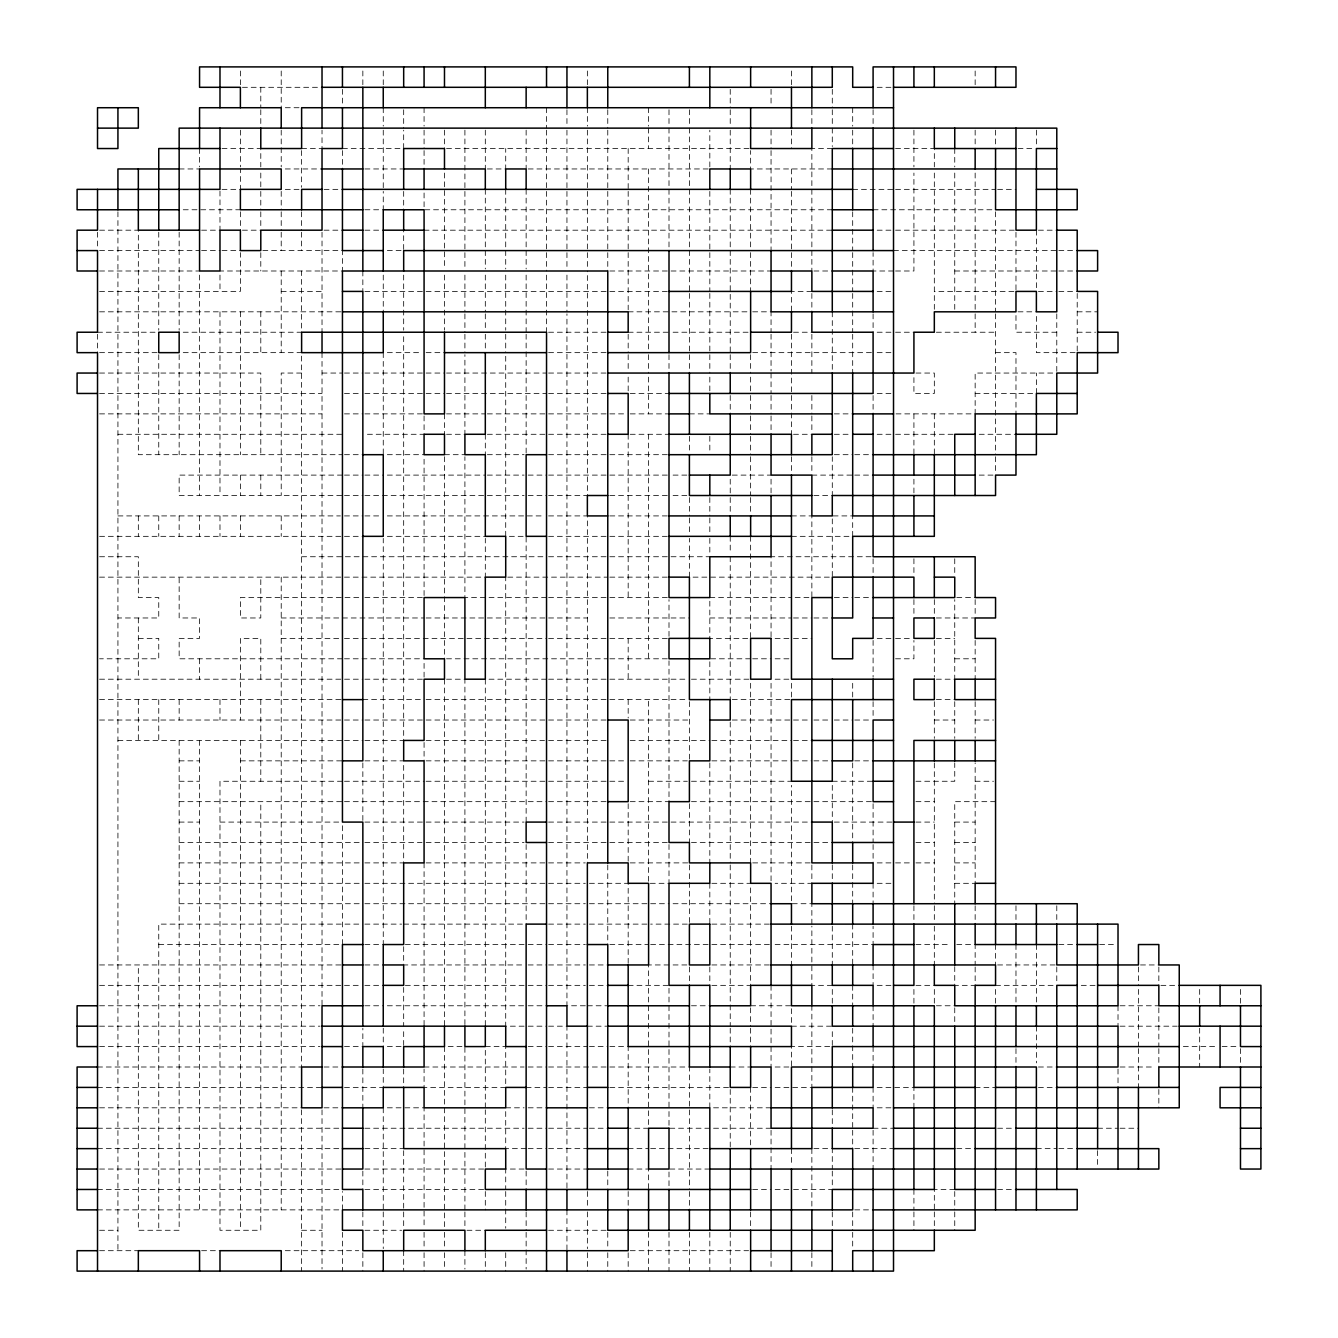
<?xml version="1.0" encoding="UTF-8"?>
<svg xmlns="http://www.w3.org/2000/svg" width="1338" height="1338" viewBox="0 0 1338 1338"><rect width="100%" height="100%" fill="white"/><g stroke="black" fill="none" stroke-linecap="round" stroke-linejoin="round"><path stroke-width="0.75" stroke-dasharray="5 3.75" d="M242.429 87.305L322.023 87.305M877.176 87.305L893.516 87.305M285.295 107.726L301.619 107.726M222.024 148.535L260.793 148.535L260.793 166.916M301.619 148.535L322.023 148.535L322.023 130.171M342.444 148.535L403.675 148.535L403.675 130.171M446.524 148.535L750.635 148.535M832.286 148.535L811.865 148.535L811.865 270.995M895.557 148.535L934.325 148.535L934.325 166.916M1018.017 148.535L1034.341 148.535M179.158 168.956L199.563 168.956M285.295 168.956L322.023 168.956M364.889 168.956L403.675 168.956M487.35 168.956L505.714 168.956L505.714 148.535M528.176 168.956L709.826 168.956L709.826 130.171M832.286 168.956L750.635 168.956L750.635 150.575M222.024 189.36L240.388 189.36L240.388 168.956M285.295 189.36L301.619 189.36M324.064 189.36L342.444 189.36M852.691 189.36L893.516 189.36M895.557 189.36L995.556 189.36M997.596 189.36L1015.977 189.36M183.239 209.765L240.388 209.765M364.889 209.765L383.253 209.765L383.253 191.401M832.286 209.765L424.079 209.765L424.079 189.36M873.095 209.765L995.556 209.765M99.564 230.186L138.332 230.186L138.332 454.686L342.444 454.686M201.603 230.186L219.984 230.186L219.984 189.36M242.429 230.186L260.793 230.186M324.064 230.186L342.444 230.186M364.889 230.186L383.253 230.186M424.079 230.186L832.286 230.186M877.176 230.186L893.516 230.186M895.557 230.186L1015.977 230.186L1015.977 291.416L934.325 291.416M1038.422 230.186L1056.786 230.186M99.564 250.591L199.563 250.591M201.603 250.591L219.984 250.591M222.024 250.591L240.388 250.591M262.833 250.591L342.444 250.591L342.444 270.995L219.984 270.995M387.334 250.591L403.675 250.591L403.675 230.186M893.516 250.591L1056.786 250.591M1058.826 250.591L1077.207 250.591M99.564 270.995L199.563 270.995M609.81 270.995L771.056 270.995M813.905 270.995L832.286 270.995M893.516 270.995L873.095 270.995L873.095 252.631M895.557 270.995L913.921 270.995L913.921 173.037M954.747 270.995L1056.786 270.995M1058.826 270.995L1077.207 270.995M99.564 291.416L240.388 291.416L240.388 252.631M281.214 291.416L322.023 291.416M364.889 291.416L424.079 291.416M426.12 291.416L607.77 291.416M609.81 291.416L669 291.416M811.865 291.416L791.46 291.416L791.46 311.821M877.176 291.416L893.516 291.416M1038.422 291.416L1056.786 291.416M1058.826 291.416L1077.207 291.416M99.564 311.821L342.444 311.821M628.174 311.821L750.635 311.821M752.675 311.821L771.056 311.821L771.056 332.225M1018.017 311.821L1036.381 311.821M1077.207 311.821L1097.612 311.821M97.523 332.225L158.754 332.225M183.239 332.225L301.619 332.225L301.619 270.995M548.58 332.225L607.77 332.225M628.174 332.225L669 332.225M673.081 332.225L750.635 332.225M793.501 332.225L811.865 332.225M877.176 332.225L893.516 332.225M895.557 332.225L913.921 332.225M936.366 332.225L995.556 332.225M1056.786 332.225L1015.977 332.225L1015.977 313.861M1077.207 332.225L1095.571 332.225M99.564 352.647L158.754 352.647M183.239 352.647L301.619 352.647M387.334 352.647L422.039 352.647M426.12 352.647L444.484 352.647M548.58 352.647L607.77 352.647M752.675 352.647L873.095 352.647M877.176 352.647L893.516 352.647M995.556 352.647L1015.977 352.647L1015.977 413.877M99.564 373.051L260.793 373.051L260.793 454.686M301.619 373.051L281.214 373.051L281.214 495.512M322.023 373.051L342.444 373.051M344.485 373.051L362.849 373.051M364.889 373.051L424.079 373.051M426.12 373.051L444.484 373.051M446.524 373.051L546.54 373.051M548.58 373.051L607.77 373.051M915.961 373.051L934.325 373.051L934.325 393.456L913.921 393.456L913.921 377.132M1052.705 373.051L975.151 373.051L975.151 413.877L895.557 413.877M99.564 393.456L322.023 393.456M344.485 393.456L358.768 393.456M364.889 393.456L444.484 393.456M446.524 393.456L546.54 393.456M548.58 393.456L607.77 393.456M630.215 393.456L669 393.456M877.176 393.456L891.476 393.456M975.151 393.456L1036.381 393.456L1036.381 373.051M99.564 413.877L322.023 413.877M344.485 413.877L362.849 413.877M364.889 413.877L424.079 413.877L424.079 434.281L364.889 434.281M446.524 413.877L485.309 413.877M487.35 413.877L546.54 413.877M548.58 413.877L607.77 413.877M609.81 413.877L626.134 413.877M630.215 413.877L669 413.877M689.404 413.877L709.826 413.877M834.327 413.877L852.691 413.877M117.928 434.281L342.444 434.281M446.524 434.281L464.905 434.281L464.905 354.687M487.35 434.281L546.54 434.281M548.58 434.281L607.77 434.281M630.215 434.281L669 434.281M793.501 434.281L811.865 434.281M834.327 434.281L848.61 434.281M877.176 434.281L891.476 434.281M895.557 434.281L954.747 434.281M979.232 434.281L1015.977 434.281M344.485 454.686L362.849 454.686M387.334 454.686L424.079 454.686M444.484 454.686L464.905 454.686M487.35 454.686L524.095 454.686M548.58 454.686L607.77 454.686M609.81 454.686L669 454.686M834.327 454.686L852.691 454.686M854.731 454.686L873.095 454.686M342.444 475.107L179.158 475.107L179.158 495.512L342.444 495.512M344.485 475.107L362.849 475.107M364.889 475.107L383.253 475.107M387.334 475.107L485.309 475.107M487.35 475.107L524.095 475.107M528.176 475.107L546.54 475.107M548.58 475.107L607.77 475.107M609.81 475.107L669 475.107M673.081 475.107L689.404 475.107M732.271 475.107L771.056 475.107M811.865 475.107L852.691 475.107M854.731 475.107L873.095 475.107M979.232 475.107L993.515 475.107M344.485 495.512L362.849 495.512M364.889 495.512L485.309 495.512M487.35 495.512L524.095 495.512M528.176 495.512L546.54 495.512M548.58 495.512L587.365 495.512L587.365 270.995M609.81 495.512L669 495.512M673.081 495.512L689.404 495.512M813.905 495.512L832.286 495.512L832.286 456.726M117.928 515.916L340.404 515.916M344.485 515.916L362.849 515.916M364.889 515.916L381.213 515.916M387.334 515.916L544.499 515.916M548.58 515.916L587.365 515.916L587.365 862.893M609.81 515.916L669 515.916M791.46 515.916L811.865 515.916L811.865 597.568L793.501 597.568M99.564 536.337L342.444 536.337M344.485 536.337L362.849 536.337M387.334 536.337L485.309 536.337M548.58 536.337L607.77 536.337M609.81 536.337L669 536.337M791.46 536.337L852.691 536.337L852.691 515.916L832.286 515.916L832.286 577.146L689.404 577.146L689.404 538.378M99.564 556.742L138.332 556.742L138.332 597.568L158.754 597.568L158.754 617.972L117.928 617.972M301.619 556.742L546.54 556.742M548.58 556.742L607.77 556.742M609.81 556.742L709.826 556.742M871.055 556.742L771.056 556.742L771.056 638.377M99.564 577.146L342.444 577.146M344.485 577.146L485.309 577.146L485.309 538.378M507.754 577.146L607.77 577.146M609.81 577.146L669 577.146M358.768 597.568L240.388 597.568L240.388 617.972L260.793 617.972L260.793 577.146M364.889 597.568L424.079 597.568L424.079 456.726M546.54 597.568L464.905 597.568L464.905 456.726M548.58 597.568L669 597.568M709.826 597.568L791.46 597.568M834.327 597.568L852.691 597.568M854.731 597.568L873.095 597.568M956.787 597.568L975.151 597.568M281.214 617.972L424.079 617.972M426.12 617.972L546.54 617.972M548.58 617.972L587.365 617.972M609.81 617.972L689.404 617.972M709.826 617.972L791.46 617.972M793.501 617.972L811.865 617.972M813.905 617.972L832.286 617.972M936.366 617.972L975.151 617.972M138.332 638.377L158.754 638.377L158.754 658.798L99.564 658.798M281.214 638.377L342.444 638.377M344.485 638.377L464.905 638.377M466.945 638.377L546.54 638.377M548.58 638.377L607.77 638.377M609.81 638.377L669 638.377L669 599.608M775.137 638.377L791.46 638.377M793.501 638.377L811.865 638.377M877.176 638.377L893.516 638.377M895.557 638.377L911.88 638.377M936.366 638.377L954.747 638.377M342.444 658.798L179.158 658.798L179.158 638.377L199.563 638.377L199.563 617.972L179.158 617.972L179.158 577.146M344.485 658.798L424.079 658.798M446.524 658.798L607.77 658.798M609.81 658.798L669 658.798M750.635 658.798L709.826 658.798L709.826 699.623M752.675 658.798L771.056 658.798M775.137 658.798L791.46 658.798M895.557 658.798L913.921 658.798L913.921 640.434M954.747 658.798L975.151 658.798M99.564 679.202L362.849 679.202M364.889 679.202L424.079 679.202L424.079 660.838M446.524 679.202L464.905 679.202L464.905 1026.179M546.54 679.202L485.309 679.202L485.309 1026.179M548.58 679.202L607.77 679.202M609.81 679.202L687.364 679.202M691.445 679.202L750.635 679.202M775.137 679.202L791.46 679.202M936.366 679.202L954.747 679.202L954.747 599.608M99.564 699.623L342.444 699.623M362.849 699.623L424.079 699.623M426.12 699.623L546.54 699.623M548.58 699.623L607.77 699.623M609.81 699.623L687.364 699.623M732.271 699.623L791.46 699.623M936.366 699.623L954.747 699.623M99.564 720.028L342.444 720.028M344.485 720.028L362.849 720.028M364.889 720.028L424.079 720.028M426.12 720.028L546.54 720.028M548.58 720.028L607.77 720.028M630.215 720.028L689.404 720.028M732.271 720.028L791.46 720.028M793.501 720.028L809.825 720.028M813.905 720.028L830.246 720.028M834.327 720.028L852.691 720.028M854.731 720.028L871.055 720.028M934.325 720.028L954.747 720.028M975.151 720.028L993.515 720.028M117.928 740.432L342.444 740.432M344.485 740.432L362.849 740.432M364.889 740.432L403.675 740.432L403.675 334.266M426.12 740.432L544.499 740.432M548.58 740.432L607.77 740.432M630.215 740.432L709.826 740.432M711.866 740.432L791.46 740.432M793.501 740.432L811.865 740.432M179.158 760.854L199.563 760.854M240.388 760.854L342.444 760.854M364.889 760.854L403.675 760.854M426.12 760.854L546.54 760.854M548.58 760.854L607.77 760.854M609.81 760.854L626.134 760.854M630.215 760.854L687.364 760.854M711.866 760.854L791.46 760.854M793.501 760.854L811.865 760.854M813.905 760.854L832.286 760.854M854.731 760.854L873.095 760.854M179.158 781.258L199.563 781.258M342.444 781.258L219.984 781.258L219.984 1230.274L260.793 1230.274L260.793 801.663M344.485 781.258L424.079 781.258M426.12 781.258L546.54 781.258M548.58 781.258L607.77 781.258M609.81 781.258L626.134 781.258M648.596 781.258L687.364 781.258M691.445 781.258L791.46 781.258M832.286 781.258L873.095 781.258M915.961 781.258L954.747 781.258L954.747 762.894M975.151 781.258L993.515 781.258M179.158 801.663L342.444 801.663M344.485 801.663L546.54 801.663M548.58 801.663L607.77 801.663M630.215 801.663L669 801.663L669 660.838M691.445 801.663L811.865 801.663M813.905 801.663L873.095 801.663L873.095 842.488M915.961 801.663L934.325 801.663M995.556 801.663L954.747 801.663L954.747 903.719M179.158 822.084L199.563 822.084M219.984 822.084L342.444 822.084M364.889 822.084L424.079 822.084M426.12 822.084L524.095 822.084M548.58 822.084L607.77 822.084M609.81 822.084L811.865 822.084M834.327 822.084L893.516 822.084M915.961 822.084L934.325 822.084M954.747 822.084L975.151 822.084M179.158 842.488L362.849 842.488M364.889 842.488L422.039 842.488M426.12 842.488L524.095 842.488M548.58 842.488L607.77 842.488M609.81 842.488L669 842.488M691.445 842.488L832.286 842.488M915.961 842.488L934.325 842.488M954.747 842.488L975.151 842.488M179.158 862.893L362.849 862.893M364.889 862.893L403.675 862.893L403.675 762.894M426.12 862.893L546.54 862.893M548.58 862.893L585.325 862.893M630.215 862.893L689.404 862.893L689.404 924.123L650.636 924.123M752.675 862.893L811.865 862.893L811.865 883.314L775.137 883.314M877.176 862.893L893.516 862.893M895.557 862.893L911.88 862.893M915.961 862.893L934.325 862.893M954.747 862.893L975.151 862.893M179.158 883.314L362.849 883.314M364.889 883.314L546.54 883.314M548.58 883.314L585.325 883.314M589.406 883.314L628.174 883.314L628.174 964.949M711.866 883.314L750.635 883.314M877.176 883.314L891.476 883.314M954.747 883.314L975.151 883.314L975.151 762.894M179.158 903.719L362.849 903.719M364.889 903.719L546.54 903.719M548.58 903.719L585.325 903.719M589.406 903.719L669 903.719M673.081 903.719L771.056 903.719M358.768 924.123L158.754 924.123L158.754 1230.274M364.889 924.123L401.634 924.123M403.675 924.123L524.095 924.123M548.58 924.123L585.325 924.123M589.406 924.123L648.596 924.123M711.866 924.123L771.056 924.123M158.754 944.544L342.444 944.544L342.444 824.124M364.889 944.544L383.253 944.544L383.253 538.378M524.095 944.544L403.675 944.544L403.675 964.949L524.095 964.949M528.176 944.544L546.54 944.544M548.58 944.544L585.325 944.544M609.81 944.544L648.596 944.544M650.636 944.544L709.826 944.544M711.866 944.544L771.056 944.544M775.137 944.544L873.095 944.544L873.095 926.164M915.961 944.544L950.666 944.544M956.787 944.544L975.151 944.544L975.151 964.949M1058.826 944.544L1075.167 944.544M1099.652 944.544L1115.976 944.544M99.564 964.949L342.444 964.949M364.889 964.949L383.253 964.949M528.176 964.949L546.54 964.949M548.58 964.949L585.325 964.949M589.406 964.949L607.77 964.949M669 964.949L648.596 964.949L648.596 1128.235L628.174 1128.235M673.081 964.949L689.404 964.949M711.866 964.949L771.056 964.949M997.596 964.949L1056.786 964.949M1140.478 964.949L1158.842 964.949M99.564 985.353L342.444 985.353M344.485 985.353L358.768 985.353M364.889 985.353L383.253 985.353M524.095 985.353L403.675 985.353L403.675 1026.179M528.176 985.353L546.54 985.353M548.58 985.353L585.325 985.353M589.406 985.353L607.77 985.353M628.174 985.353L669 985.353L669 1107.814M711.866 985.353L750.635 985.353L750.635 887.395M832.286 985.353L811.865 985.353L811.865 926.164M877.176 985.353L893.516 985.353M915.961 985.353L934.325 985.353M995.556 985.353L1056.786 985.353M1081.288 985.353L1095.571 985.353M1160.882 985.353L1179.246 985.353M99.564 1005.775L319.983 1005.775M364.889 1005.775L383.253 1005.775M387.334 1005.775L526.135 1005.775M528.176 1005.775L546.54 1005.775M585.325 1005.775L566.944 1005.775L566.944 313.861M587.365 1005.775L607.77 1005.775M691.445 1005.775L709.826 1005.775M750.635 1005.775L791.46 1005.775L791.46 1026.179L832.286 1026.179M936.366 1005.775L954.747 1005.775M1120.057 1005.775L1158.842 1005.775M99.564 1026.179L319.983 1026.179M524.095 1026.179L505.714 1026.179L505.714 577.146M528.176 1026.179L546.54 1026.179M548.58 1026.179L566.944 1026.179L566.944 1189.465M587.365 1026.179L607.77 1026.179M1120.057 1026.179L1177.206 1026.179M99.564 1046.584L319.983 1046.584M344.485 1046.584L362.849 1046.584L362.849 1028.22M387.334 1046.584L403.675 1046.584L403.675 1028.22M528.176 1046.584L546.54 1046.584M548.58 1046.584L587.365 1046.584M589.406 1046.584L607.77 1046.584M609.81 1046.584L628.174 1046.584L628.174 1107.814M1183.344 1046.584L1218.032 1046.584M1222.112 1046.584L1238.436 1046.584M97.523 1067.005L301.619 1067.005L301.619 354.687M324.064 1067.005L342.444 1067.005M424.079 1067.005L524.095 1067.005M528.176 1067.005L546.54 1067.005M548.58 1067.005L607.77 1067.005M609.81 1067.005L689.404 1067.005L689.404 1189.465M730.23 1067.005L750.635 1067.005M775.137 1067.005L791.46 1067.005L791.46 1046.584L832.286 1046.584L832.286 1028.22M1038.422 1067.005L1056.786 1067.005M1120.057 1067.005L1154.761 1067.005M97.523 1087.409L322.023 1087.409M344.485 1087.409L383.253 1087.409L383.253 1069.045M526.135 1087.409L546.54 1087.409M548.58 1087.409L587.365 1087.409M609.81 1087.409L730.23 1087.409L730.23 1148.64M752.675 1087.409L771.056 1087.409M775.137 1087.409L811.865 1087.409L811.865 1005.775M877.176 1087.409L913.921 1087.409L913.921 1107.814M975.151 1087.409L995.556 1087.409M1038.422 1087.409L1056.786 1087.409M99.564 1107.814L301.619 1107.814M324.064 1107.814L342.444 1107.814M387.334 1107.814L424.079 1107.814L424.079 1228.234M505.714 1107.814L524.095 1107.814M528.176 1107.814L546.54 1107.814M589.406 1107.814L607.77 1107.814M771.056 1107.814L709.826 1107.814L709.826 1069.045M877.176 1107.814L893.516 1107.814M97.523 1128.235L342.444 1128.235M364.889 1128.235L524.095 1128.235M528.176 1128.235L546.54 1128.235M548.58 1128.235L587.365 1128.235M589.406 1128.235L607.77 1128.235M771.056 1128.235L669 1128.235L669 1109.854M873.095 1128.235L893.516 1128.235M997.596 1128.235L1013.936 1128.235M1097.612 1128.235L1118.016 1128.235M1120.057 1128.235L1138.437 1128.235M97.523 1148.64L342.444 1148.64M364.889 1148.64L403.675 1148.64M526.135 1148.64L505.714 1148.64L505.714 1109.854M528.176 1148.64L546.54 1148.64M548.58 1148.64L587.365 1148.64M628.174 1148.64L648.596 1148.64M650.636 1148.64L709.826 1148.64M813.905 1148.64L832.286 1148.64L832.286 1169.044M854.731 1148.64L893.516 1148.64M956.787 1148.64L975.151 1148.64M1036.381 1148.64L1056.786 1148.64M1058.826 1148.64L1077.207 1148.64M99.564 1169.044L342.444 1169.044M364.889 1169.044L485.309 1169.044L485.309 1109.854M524.095 1169.044L505.714 1169.044L505.714 1189.465M548.58 1169.044L587.365 1169.044M628.174 1169.044L648.596 1169.044L648.596 1189.465M709.826 1169.044L669 1169.044L669 1189.465M97.523 1189.465L342.444 1189.465M364.889 1189.465L485.309 1189.465M752.675 1189.465L771.056 1189.465M775.137 1189.465L791.46 1189.465M793.501 1189.465L832.286 1189.465M954.747 1189.465L934.325 1189.465L934.325 1209.87M997.596 1189.465L1015.977 1189.465M97.523 1209.87L342.444 1209.87L342.444 1191.506M854.731 1209.87L873.095 1209.87M99.564 1230.274L117.928 1230.274M301.619 1230.274L322.023 1230.274M364.889 1230.274L401.634 1230.274M466.945 1230.274L485.309 1230.274M548.58 1230.274L607.77 1230.274M99.564 1250.696L138.332 1250.696M201.603 1250.696L219.984 1250.696M285.295 1250.696L358.768 1250.696M630.215 1250.696L748.594 1250.696M1240.477 989.434L1240.477 1005.775M1240.477 1048.624L1240.477 1062.924M1199.668 989.434L1199.668 1005.775M1199.668 1028.22L1199.668 1067.005M1158.842 966.989L1158.842 985.353M1158.842 1007.815L1158.842 1046.584M1158.842 1048.624L1158.842 1067.005M1158.842 1089.45L1158.842 1107.814M1138.437 966.989L1138.437 985.353M1138.437 989.434L1138.437 1046.584M1138.437 1048.624L1138.437 1087.409M1118.016 1005.775L1118.016 1026.179M1118.016 1069.045L1118.016 1087.409M1097.612 1150.68L1097.612 1164.963M1077.207 293.457L1077.207 352.647L1036.381 352.647L1036.381 313.861M1056.786 313.861L1056.786 373.051M1056.786 905.759L1056.786 922.083M1056.786 966.989L1056.786 983.313M1036.381 130.171L1036.381 146.494M1036.381 230.186L1036.381 289.376M1036.381 944.544L1036.381 1005.775M1036.381 1026.179L1036.381 1062.924M1015.977 905.759L1015.977 922.083M1015.977 944.544L1015.977 1005.775M1015.977 1048.624L1015.977 1067.005M995.556 130.171L995.556 146.494M995.556 211.805L995.556 311.821M995.556 313.861L995.556 454.686M995.556 456.726L995.556 473.067M995.556 944.544L995.556 964.949M995.556 989.434L995.556 1005.775M975.151 70.981L975.151 85.264M975.151 130.171L975.151 146.494M975.151 173.037L975.151 311.821M975.151 313.861L975.151 332.225M975.151 599.608L975.151 615.932M975.151 640.434L975.151 679.202M975.151 701.664L975.151 738.392M975.151 905.759L975.151 924.123M975.151 966.989L975.151 985.353L954.747 985.353L954.747 964.949M954.747 148.535L954.747 166.916M954.747 173.037L954.747 311.821M954.747 558.782L954.747 575.106M954.747 701.664L954.747 738.392M954.747 1007.815L954.747 1024.139M954.747 1191.506L954.747 1209.87M954.747 1211.91L954.747 1230.274M934.325 173.037L934.325 311.821M934.325 413.877L934.325 454.686M934.325 599.608L934.325 615.932M934.325 640.434L934.325 677.162M934.325 701.664L934.325 738.392M934.325 762.894L934.325 903.719M934.325 905.759L934.325 922.083M934.325 926.164L934.325 964.949M934.325 989.434L934.325 1005.775M934.325 1211.91L934.325 1230.274M913.921 130.171L913.921 166.916M913.921 413.877L913.921 454.686M913.921 479.188L913.921 495.512M913.921 558.782L913.921 575.106M913.921 599.608L913.921 615.932M913.921 905.759L913.921 922.083M913.921 989.434L913.921 1005.775M913.921 1189.465L913.921 1209.87M913.921 1211.91L913.921 1230.274M873.095 109.766L873.095 126.09M873.095 313.861L873.095 332.225M873.095 395.496L873.095 413.877M873.095 558.782L873.095 577.146M873.095 640.434L873.095 677.162M873.095 701.664L873.095 717.988M873.095 844.529L873.095 862.893M873.095 883.314L873.095 903.719M873.095 964.949L873.095 985.353M873.095 1005.775L873.095 1026.179M873.095 1046.584L873.095 1067.005M873.095 1087.409L873.095 1107.814M873.095 1130.275L873.095 1169.044M852.691 107.726L852.691 126.09M852.691 130.171L852.691 148.535M852.691 211.805L852.691 250.591M852.691 252.631L852.691 291.416M852.691 293.457L852.691 332.225M852.691 334.266L852.691 373.051M852.691 683.283L852.691 699.623M852.691 762.894L852.691 842.488M852.691 864.933L852.691 903.719M852.691 924.123L852.691 964.949M852.691 985.353L852.691 1005.775M852.691 1028.22L852.691 1067.005M852.691 1087.409L852.691 1128.235M852.691 1130.275L852.691 1148.64M852.691 1211.91L852.691 1230.274M852.691 1232.315L852.691 1248.655M832.286 89.345L832.286 107.726M832.286 109.766L832.286 126.09M832.286 128.13L832.286 146.494M832.286 311.821L832.286 373.051M832.286 785.339L832.286 822.084M832.286 864.933L832.286 883.314M832.286 926.164L832.286 964.949M832.286 989.434L832.286 1005.775M832.286 1109.854L832.286 1128.235M832.286 1171.085L832.286 1187.425M832.286 1211.91L832.286 1230.274M811.865 109.766L811.865 126.09M811.865 293.457L811.865 311.821M811.865 334.266L811.865 373.051M811.865 395.496L811.865 413.877M811.865 415.917L811.865 432.241M811.865 456.726L811.865 473.067M811.865 924.123L811.865 903.719L791.46 903.719L791.46 785.339M811.865 1148.64L811.865 1209.87M811.865 1252.736L811.865 1269.06M791.46 70.981L791.46 87.305M791.46 130.171L791.46 148.535M791.46 168.956L791.46 189.36M791.46 191.401L791.46 270.995M791.46 334.266L791.46 393.456M791.46 395.496L791.46 434.281M791.46 456.726L791.46 473.067M791.46 683.283L791.46 697.566M791.46 926.164L791.46 964.949M791.46 1148.64L791.46 1164.963M771.056 89.345L771.056 105.685M771.056 130.171L771.056 148.535M771.056 150.575L771.056 250.591M771.056 334.266L771.056 371.011M771.056 373.051L771.056 393.456M771.056 395.496L771.056 413.877M771.056 415.917L771.056 434.281M771.056 479.188L771.056 493.471M771.056 683.283L771.056 883.314M771.056 985.353L771.056 1067.005M771.056 1130.275L771.056 1169.044M771.056 1252.736L771.056 1269.06M750.635 189.36L750.635 250.591M750.635 252.631L750.635 291.416M750.635 354.687L750.635 373.051M750.635 377.132L750.635 393.456M750.635 395.496L750.635 413.877M750.635 415.917L750.635 434.281M750.635 436.322L750.635 454.686M750.635 456.726L750.635 495.512M750.635 497.552L750.635 513.876M750.635 536.337L750.635 638.377L709.826 638.377L709.826 599.608M750.635 683.283L750.635 862.893M750.635 1007.815L750.635 1026.179M750.635 1028.22L750.635 1046.584M750.635 1087.409L750.635 1148.64M750.635 1211.91L750.635 1230.274M730.23 89.345L730.23 107.726M730.23 109.766L730.23 126.09M730.23 130.171L730.23 168.956M730.23 189.36L730.23 352.647M730.23 354.687L730.23 373.051M730.23 395.496L730.23 413.877M730.23 479.188L730.23 495.512M730.23 497.552L730.23 513.876M730.23 536.337L730.23 552.661M730.23 556.742L730.23 699.623M730.23 722.068L730.23 862.893M730.23 864.933L730.23 1026.179M730.23 1028.22L730.23 1046.584M730.23 1232.315L730.23 1271.1M709.826 191.401L709.826 291.416M709.826 293.457L709.826 352.647M709.826 354.687L709.826 373.051M709.826 377.132L709.826 393.456M709.826 436.322L709.826 450.605M709.826 497.552L709.826 515.916M709.826 517.957L709.826 534.297M709.826 538.378L709.826 552.661M709.826 762.894L709.826 862.893M709.826 883.314L709.826 924.123M709.826 966.989L709.826 985.353M709.826 1232.315L709.826 1271.1M689.404 109.766L689.404 126.09M689.404 128.13L689.404 291.416M689.404 293.457L689.404 352.647M689.404 354.687L689.404 373.051M689.404 436.322L689.404 450.605M689.404 497.552L689.404 515.916M689.404 517.957L689.404 534.297M689.404 701.664L689.404 760.854M689.404 803.703L689.404 842.488M689.404 966.989L689.404 985.353M689.404 1191.506L689.404 1209.87M689.404 1232.315L689.404 1271.1M669 109.766L669 126.09M669 128.13L669 250.591M669 354.687L669 373.051M669 844.529L669 883.314L648.596 883.314L648.596 699.623M669 1232.315L669 1271.1M648.596 107.726L648.596 126.09M648.596 128.13L648.596 148.535M648.596 168.956L648.596 352.647M648.596 354.687L648.596 373.051M648.596 377.132L648.596 413.877M648.596 434.281L648.596 658.798M648.596 1232.315L648.596 1271.1M628.174 148.535L628.174 189.36M628.174 191.401L628.174 250.591M628.174 252.631L628.174 309.78M628.174 334.266L628.174 352.647M628.174 354.687L628.174 371.011M628.174 377.132L628.174 393.456M628.174 434.281L628.174 597.568M628.174 638.377L628.174 679.202M628.174 699.623L628.174 717.988M628.174 803.703L628.174 862.893M628.174 1191.506L628.174 1209.87M628.174 1252.736L628.174 1271.1M607.77 109.766L607.77 128.13M607.77 130.171L607.77 270.995M607.77 864.933L607.77 944.544M607.77 1171.085L607.77 1187.425M607.77 1232.315L607.77 1248.655M607.77 1252.736L607.77 1271.1M587.365 70.981L587.365 87.305M587.365 107.726L587.365 126.09M587.365 130.171L587.365 268.955M587.365 1191.506L587.365 1207.829M587.365 1211.91L587.365 1248.655M587.365 1252.736L587.365 1271.1M566.944 109.766L566.944 126.09M566.944 130.171L566.944 268.955M566.944 275.076L566.944 311.821M566.944 1209.87L566.944 1250.696M546.54 107.726L546.54 128.13M546.54 130.171L546.54 189.36M546.54 191.401L546.54 270.995M546.54 275.076L546.54 332.225M526.135 130.171L526.135 168.956M526.135 189.36L526.135 268.955M526.135 275.076L526.135 332.225M526.135 334.266L526.135 454.686M526.135 822.084L526.135 536.337L505.714 536.337L505.714 354.687M526.135 844.529L526.135 924.123M526.135 1171.085L526.135 1189.465M526.135 1211.91L526.135 1230.274M526.135 1232.315L526.135 1269.06M505.714 189.36L505.714 268.955M505.714 275.076L505.714 330.185M505.714 334.266L505.714 352.647M505.714 1191.506L505.714 1228.234M505.714 1252.736L505.714 1271.1M485.309 130.171L485.309 168.956M485.309 189.36L485.309 268.955M485.309 275.076L485.309 311.821M485.309 313.861L485.309 330.185M485.309 334.266L485.309 348.566M485.309 434.281L485.309 454.686M485.309 1107.814L485.309 1046.584L505.714 1046.584L505.714 1087.409L424.079 1087.409L424.079 1069.045M485.309 1191.506L485.309 1209.87M485.309 1252.736L485.309 1271.1M464.905 130.171L464.905 268.955M464.905 275.076L464.905 311.821M464.905 313.861L464.905 332.225M464.905 334.266L464.905 352.647M464.905 1209.87L464.905 1046.584L444.484 1046.584L444.484 1228.234M464.905 1211.91L464.905 1228.234M464.905 1250.696L464.905 1269.06M444.484 130.171L444.484 148.535M444.484 173.037L444.484 268.955M444.484 275.076L444.484 330.185M444.484 413.877L444.484 434.281M444.484 456.726L444.484 658.798M444.484 679.202L444.484 1026.179M444.484 1232.315L444.484 1248.655M444.484 1252.736L444.484 1269.06M424.079 107.726L424.079 126.09M424.079 130.171L424.079 148.535M424.079 150.575L424.079 168.956M424.079 742.473L424.079 760.854M424.079 862.893L424.079 1026.179M424.079 1232.315L424.079 1248.655M424.079 1252.736L424.079 1271.1M403.675 109.766L403.675 128.13M403.675 191.401L403.675 209.765M403.675 275.076L403.675 330.185M403.675 1069.045L403.675 1087.409M403.675 1150.68L403.675 1228.234M403.675 1250.696L403.675 1271.1M383.253 70.981L383.253 87.305M383.253 107.726L383.253 126.09M383.253 130.171L383.253 189.36M383.253 275.076L383.253 311.821M383.253 352.647L383.253 454.686M383.253 1028.22L383.253 1046.584M383.253 1107.814L383.253 1209.87M383.253 1211.91L383.253 1248.655M362.849 70.981L362.849 85.264M362.849 270.995L362.849 291.416M362.849 762.894L362.849 822.084M362.849 1069.045L362.849 1107.814M362.849 1171.085L362.849 1189.465M362.849 1211.91L362.849 1228.234M362.849 1252.736L362.849 1271.1M342.444 89.345L342.444 105.685M342.444 150.575L342.444 168.956M342.444 1232.315L342.444 1271.1M322.023 232.227L322.023 332.225M322.023 352.647L322.023 1005.775M322.023 1109.854L322.023 1269.06M301.619 150.575L301.619 187.32M301.619 211.805L301.619 230.186M301.619 232.227L301.619 250.591M301.619 1109.854L301.619 1271.1M281.214 70.981L281.214 107.726M281.214 130.171L281.214 166.916M281.214 191.401L281.214 209.765M281.214 211.805L281.214 230.186M281.214 232.227L281.214 250.591M281.214 270.995L281.214 352.647M281.214 515.916L281.214 536.337M281.214 577.146L281.214 1209.87M260.793 87.305L260.793 107.726M260.793 109.766L260.793 126.09M260.793 173.037L260.793 187.32M260.793 191.401L260.793 209.765M260.793 211.805L260.793 228.146M260.793 252.631L260.793 270.995M260.793 311.821L260.793 352.647M260.793 475.107L260.793 495.512M260.793 679.202L260.793 638.377L240.388 638.377L240.388 720.028M260.793 699.623L260.793 781.258M240.388 70.981L240.388 87.305M240.388 130.171L240.388 166.916M240.388 211.805L240.388 230.186M240.388 311.821L240.388 454.686M240.388 475.107L240.388 495.512M240.388 515.916L240.388 536.337M240.388 740.432L240.388 1230.274M219.984 275.076L219.984 291.416M219.984 311.821L219.984 495.512M219.984 515.916L219.984 536.337M219.984 699.623L219.984 720.028M199.563 148.535L199.563 166.916M199.563 275.076L199.563 495.512M199.563 515.916L199.563 536.337M199.563 658.798L199.563 679.202M199.563 740.432L199.563 1209.87M179.158 232.227L179.158 330.185M179.158 354.687L179.158 454.686M179.158 515.916L179.158 536.337M179.158 699.623L179.158 720.028M179.158 740.432L179.158 1230.274L138.332 1230.274L138.332 964.949M158.754 232.227L158.754 330.185M158.754 354.687L158.754 454.686M158.754 515.916L158.754 536.337M158.754 699.623L158.754 740.432M138.332 515.916L138.332 536.337M138.332 617.972L138.332 679.202M138.332 699.623L138.332 740.432M117.928 211.805L117.928 1250.696M97.523 232.227L97.523 246.51M97.523 334.266L97.523 352.647"/><path stroke-width="1.5" d="M322.023 87.305L832.286 87.305L832.286 66.9M873.095 87.305L852.691 87.305L852.691 66.9L199.563 66.9L199.563 87.305L240.388 87.305L240.388 107.726M893.516 87.305L1015.977 87.305L1015.977 66.9L873.095 66.9L873.095 107.726M893.516 107.726L301.619 107.726L301.619 148.535L260.793 148.535L260.793 128.13M97.523 128.13L138.332 128.13L138.332 107.726L97.523 107.726L97.523 148.535L117.928 148.535L117.928 107.726M219.984 148.535L158.754 148.535L158.754 230.186M893.516 148.535L832.286 148.535L832.286 311.821M1015.977 148.535L934.325 148.535L934.325 128.13M1056.786 148.535L1036.381 148.535L1036.381 230.186L1015.977 230.186L1015.977 128.13M179.158 168.956L117.928 168.956L117.928 209.765M322.023 168.956L362.849 168.956M403.675 168.956L485.309 168.956L485.309 189.36M832.286 168.956L1056.786 168.956M322.023 189.36L301.619 189.36L301.619 209.765M342.444 189.36L852.691 189.36M1036.381 189.36L1077.207 189.36L1077.207 209.765L995.556 209.765L995.556 148.535M179.158 209.765L77.102 209.765L77.102 189.36L219.984 189.36L219.984 128.13M362.849 209.765L240.388 209.765L240.388 189.36L281.214 189.36L281.214 168.956L199.563 168.956L199.563 270.995L219.984 270.995L219.984 230.186L240.388 230.186L240.388 250.591L260.793 250.591L260.793 230.186L322.023 230.186L322.023 148.535L342.444 148.535L342.444 107.726M832.286 209.765L873.095 209.765M199.563 230.186L138.332 230.186L138.332 168.956M342.444 230.186L362.849 230.186M383.253 230.186L424.079 230.186M832.286 230.186L873.095 230.186M1056.786 230.186L1077.207 230.186L1077.207 291.416L1097.612 291.416L1097.612 373.051L1056.786 373.051L1056.786 434.281L1015.977 434.281M77.102 250.591L97.523 250.591L97.523 332.225L77.102 332.225L77.102 352.647L97.523 352.647L97.523 1271.1M383.253 250.591L342.444 250.591L342.444 168.956M893.516 250.591L403.675 250.591L403.675 270.995M1077.207 250.591L1097.612 250.591L1097.612 270.995L1077.207 270.995M97.523 270.995L77.102 270.995L77.102 230.186L97.523 230.186L97.523 189.36M771.056 270.995L811.865 270.995L811.865 291.416L873.095 291.416M832.286 270.995L873.095 270.995L873.095 311.821M342.444 291.416L362.849 291.416L362.849 760.854L342.444 760.854M669 291.416L791.46 291.416L791.46 270.995M342.444 311.821L628.174 311.821L628.174 332.225L607.77 332.225M893.516 311.821L771.056 311.821L771.056 250.591M750.635 332.225L791.46 332.225L791.46 311.821M1097.612 332.225L1118.016 332.225L1118.016 352.647L1077.207 352.647L1077.207 413.877L975.151 413.877L975.151 495.512M444.484 352.647L546.54 352.647M607.77 352.647L750.635 352.647L750.635 291.416M97.523 373.051L77.102 373.051L77.102 393.456L97.523 393.456M607.77 373.051L913.921 373.051L913.921 332.225L934.325 332.225L934.325 311.821L1015.977 311.821L1015.977 291.416L1036.381 291.416L1036.381 311.821L1056.786 311.821L1056.786 128.13L179.158 128.13L179.158 230.186M607.77 393.456L628.174 393.456L628.174 434.281L607.77 434.281M669 393.456L873.095 393.456L873.095 332.225L811.865 332.225L811.865 311.821M1077.207 393.456L1036.381 393.456L1036.381 454.686L873.095 454.686M669 413.877L689.404 413.877M832.286 413.877L709.826 413.877L709.826 393.456M852.691 413.877L893.516 413.877M669 434.281L791.46 434.281L791.46 454.686M832.286 434.281L811.865 434.281L811.865 454.686M852.691 434.281L873.095 434.281M975.151 434.281L954.747 434.281L954.747 495.512M362.849 454.686L383.253 454.686L383.253 536.337L362.849 536.337M546.54 454.686L526.135 454.686L526.135 536.337L546.54 536.337M669 454.686L832.286 454.686L832.286 373.051M689.404 475.107L730.23 475.107L730.23 413.877M873.095 475.107L975.151 475.107M607.77 495.512L587.365 495.512L587.365 515.916L607.77 515.916M811.865 495.512L689.404 495.512L689.404 454.686M669 515.916L791.46 515.916M934.325 515.916L852.691 515.916L852.691 373.051M669 536.337L791.46 536.337M669 577.146L689.404 577.146L689.404 699.623L730.23 699.623L730.23 720.028L709.826 720.028M934.325 577.146L954.747 577.146L954.747 597.568L873.095 597.568M832.286 597.568L811.865 597.568L811.865 862.893L873.095 862.893L873.095 883.314L811.865 883.314L811.865 903.719L1077.207 903.719L1077.207 1169.044M832.286 617.972L852.691 617.972L852.691 536.337L934.325 536.337L934.325 454.686M873.095 617.972L893.516 617.972M893.516 679.202L791.46 679.202L791.46 475.107M995.556 679.202L954.747 679.202L954.747 699.623L995.556 699.623M342.444 699.623L362.849 699.623M893.516 699.623L791.46 699.623L791.46 781.258L832.286 781.258L832.286 679.202M607.77 720.028L628.174 720.028L628.174 801.663L607.77 801.663M893.516 720.028L873.095 720.028L873.095 801.663L893.516 801.663M811.865 740.432L893.516 740.432M995.556 740.432L913.921 740.432L913.921 903.719M832.286 760.854L852.691 760.854L852.691 699.623M873.095 760.854L995.556 760.854M873.095 781.258L893.516 781.258M546.54 822.084L526.135 822.084L526.135 842.488L546.54 842.488M811.865 822.084L832.286 822.084L832.286 862.893M893.516 822.084L913.921 822.084M832.286 842.488L893.516 842.488M995.556 883.314L975.151 883.314L975.151 903.719M771.056 903.719L791.46 903.719L791.46 924.123M546.54 924.123L526.135 924.123L526.135 1169.044L546.54 1169.044M771.056 924.123L1118.016 924.123L1118.016 1005.775L954.747 1005.775L954.747 985.353L934.325 985.353L934.325 964.949M362.849 944.544L342.444 944.544L342.444 1189.465L362.849 1189.465L362.849 1209.87M587.365 944.544L607.77 944.544L607.77 1169.044M913.921 944.544L873.095 944.544L873.095 964.949M1056.786 944.544L975.151 944.544L975.151 924.123M1077.207 944.544L1097.612 944.544M342.444 964.949L362.849 964.949M383.253 964.949L403.675 964.949L403.675 985.353L383.253 985.353M607.77 964.949L648.596 964.949L648.596 883.314L628.174 883.314L628.174 862.893L587.365 862.893L587.365 1189.465M771.056 964.949L995.556 964.949L995.556 985.353L975.151 985.353L975.151 1230.274L607.77 1230.274L607.77 1189.465M607.77 985.353L628.174 985.353M893.516 985.353L913.921 985.353L913.921 924.123M1077.207 985.353L1056.786 985.353L1056.786 1189.465M1097.612 985.353L1158.842 985.353L1158.842 1005.775L1260.898 1005.775M1179.246 985.353L1260.898 985.353L1260.898 1169.044L1240.477 1169.044L1240.477 1067.005M97.523 1005.775L77.102 1005.775L77.102 1046.584L97.523 1046.584M362.849 1005.775L322.023 1005.775L322.023 1107.814L301.619 1107.814L301.619 1067.005L322.023 1067.005M546.54 1005.775L566.944 1005.775L566.944 1026.179L587.365 1026.179M607.77 1005.775L689.404 1005.775M709.826 1005.775L750.635 1005.775L750.635 985.353L811.865 985.353L811.865 1005.775M77.102 1026.179L97.523 1026.179M322.023 1026.179L505.714 1026.179L505.714 1046.584L526.135 1046.584M607.77 1026.179L791.46 1026.179L791.46 1046.584L628.174 1046.584L628.174 964.949M1179.246 1026.179L1260.898 1026.179M322.023 1046.584L342.444 1046.584M1179.246 1046.584L832.286 1046.584L832.286 1107.814M1260.898 1046.584L1240.477 1046.584L1240.477 1005.775M97.523 1067.005L77.102 1067.005L77.102 1209.87L97.523 1209.87M342.444 1067.005L424.079 1067.005L424.079 1026.179M730.23 1067.005L689.404 1067.005L689.404 985.353M750.635 1067.005L771.056 1067.005L771.056 1128.235L873.095 1128.235L873.095 1107.814L771.056 1107.814M1056.786 1067.005L1118.016 1067.005L1118.016 1026.179L832.286 1026.179L832.286 1005.775M1260.898 1067.005L1158.842 1067.005L1158.842 1087.409M77.102 1087.409L97.523 1087.409M322.023 1087.409L342.444 1087.409M526.135 1087.409L505.714 1087.409L505.714 1107.814L424.079 1107.814L424.079 1087.409L383.253 1087.409L383.253 1107.814L342.444 1107.814M587.365 1087.409L607.77 1087.409M975.151 1087.409L913.921 1087.409L913.921 1005.775M995.556 1087.409L1036.381 1087.409M1056.786 1087.409L1179.246 1087.409M1260.898 1087.409L1220.072 1087.409L1220.072 1107.814L1260.898 1107.814M77.102 1107.814L97.523 1107.814M546.54 1107.814L587.365 1107.814M607.77 1107.814L709.826 1107.814L709.826 1230.274M893.516 1107.814L1179.246 1107.814L1179.246 964.949L1158.842 964.949L1158.842 944.544L1138.437 944.544L1138.437 964.949L1056.786 964.949L1056.786 924.123M77.102 1128.235L97.523 1128.235M342.444 1128.235L362.849 1128.235M607.77 1128.235L628.174 1128.235M893.516 1128.235L995.556 1128.235M1015.977 1128.235L1097.612 1128.235M1240.477 1128.235L1260.898 1128.235M77.102 1148.64L97.523 1148.64M342.444 1148.64L362.849 1148.64M587.365 1148.64L628.174 1148.64M709.826 1148.64L811.865 1148.64L811.865 1087.409L873.095 1087.409L873.095 1067.005M893.516 1148.64L954.747 1148.64M975.151 1148.64L1036.381 1148.64M1077.207 1148.64L1158.842 1148.64L1158.842 1169.044L709.826 1169.044M1240.477 1148.64L1260.898 1148.64M77.102 1169.044L97.523 1169.044M342.444 1169.044L362.849 1169.044L362.849 1107.814M587.365 1169.044L628.174 1169.044M77.102 1189.465L97.523 1189.465M750.635 1189.465L485.309 1189.465L485.309 1169.044L505.714 1169.044L505.714 1148.64L403.675 1148.64L403.675 1087.409M995.556 1189.465L954.747 1189.465L954.747 1026.179M1015.977 1189.465L1077.207 1189.465L1077.207 1209.87L873.095 1209.87M546.54 1230.274L485.309 1230.274L485.309 1250.696M97.523 1250.696L77.102 1250.696L77.102 1271.1L893.516 1271.1L893.516 66.9M750.635 1250.696L832.286 1250.696M1220.072 985.353L1220.072 1005.775M1220.072 1026.179L1220.072 1067.005M1199.668 1005.775L1199.668 1026.179M1138.437 1087.409L1138.437 1169.044M1118.016 1087.409L1118.016 1169.044M1097.612 924.123L1097.612 1148.64M1036.381 903.719L1036.381 944.544M1036.381 1005.775L1036.381 1026.179M1036.381 1209.87L1036.381 1067.005L791.46 1067.005L791.46 1148.64M1015.977 413.877L1015.977 475.107L995.556 475.107L995.556 495.512L832.286 495.512L832.286 515.916L811.865 515.916L811.865 475.107L771.056 475.107L771.056 434.281M1015.977 924.123L1015.977 944.544M1015.977 1005.775L1015.977 1046.584M1015.977 1067.005L1015.977 1209.87M995.556 66.9L995.556 87.305M995.556 944.544L995.556 638.377L975.151 638.377L975.151 617.972L995.556 617.972L995.556 597.568L975.151 597.568L975.151 556.742L873.095 556.742L873.095 413.877M995.556 1005.775L995.556 1209.87M975.151 148.535L975.151 168.956M975.151 679.202L975.151 699.623M975.151 740.432L975.151 760.854M954.747 128.13L954.747 148.535M954.747 740.432L954.747 760.854M954.747 903.719L954.747 964.949M934.325 66.9L934.325 87.305M934.325 556.742L934.325 597.568M934.325 740.432L934.325 760.854M934.325 1230.274L934.325 1250.696L852.691 1250.696L852.691 1271.1M913.921 66.9L913.921 87.305M913.921 454.686L913.921 475.107M913.921 495.512L913.921 536.337M913.921 597.568L913.921 577.146L832.286 577.146L832.286 658.798L852.691 658.798L852.691 638.377L873.095 638.377L873.095 577.146M913.921 1107.814L913.921 1189.465M873.095 128.13L873.095 250.591M873.095 679.202L873.095 699.623M873.095 903.719L873.095 924.123M873.095 1005.775L873.095 985.353L832.286 985.353L832.286 964.949M873.095 1026.179L873.095 1046.584M873.095 1169.044L873.095 1271.1M852.691 148.535L852.691 209.765M852.691 842.488L852.691 862.893M852.691 903.719L852.691 924.123M852.691 964.949L852.691 985.353M852.691 1005.775L852.691 1026.179M852.691 1067.005L852.691 1087.409M832.286 883.314L832.286 924.123M832.286 1128.235L832.286 1148.64L852.691 1148.64L852.691 1209.87L342.444 1209.87L342.444 1230.274L362.849 1230.274L362.849 1250.696L628.174 1250.696L628.174 1209.87M832.286 1209.87L832.286 1189.465L934.325 1189.465L934.325 1005.775L791.46 1005.775L791.46 964.949M832.286 1230.274L832.286 1271.1M811.865 66.9L811.865 107.726M811.865 128.13L811.865 148.535L750.635 148.535L750.635 107.726M811.865 1209.87L811.865 1250.696M791.46 87.305L791.46 128.13M791.46 1169.044L791.46 1271.1M771.056 495.512L771.056 556.742L709.826 556.742L709.826 597.568L669 597.568L669 373.051M771.056 985.353L771.056 883.314L750.635 883.314L750.635 862.893L689.404 862.893L689.404 842.488L669 842.488L669 801.663L689.404 801.663L689.404 760.854L709.826 760.854L709.826 699.623M771.056 1169.044L771.056 1250.696M750.635 66.9L750.635 87.305M750.635 189.36L750.635 168.956L709.826 168.956L709.826 189.36M750.635 515.916L750.635 536.337M750.635 1046.584L750.635 1087.409L730.23 1087.409L730.23 1046.584M750.635 1148.64L750.635 1209.87M750.635 1230.274L750.635 1271.1M730.23 168.956L730.23 189.36M730.23 373.051L730.23 393.456M730.23 515.916L730.23 536.337M730.23 1148.64L730.23 1230.274M709.826 66.9L709.826 107.726M709.826 475.107L709.826 495.512M709.826 862.893L709.826 883.314L669 883.314L669 985.353L709.826 985.353L709.826 1067.005M689.404 66.9L689.404 87.305M689.404 373.051L689.404 434.281M689.404 1209.87L689.404 1230.274M669 250.591L669 352.647M669 1189.465L669 1230.274M648.596 1189.465L648.596 1230.274M628.174 1107.814L628.174 1189.465M607.77 66.9L607.77 107.726M607.77 862.893L607.77 270.995L342.444 270.995L342.444 822.084L362.849 822.084L362.849 1026.179M587.365 87.305L587.365 107.726M566.944 66.9L566.944 107.726M566.944 1189.465L566.944 1209.87M566.944 1250.696L566.944 1271.1M546.54 66.9L546.54 87.305M546.54 1271.1L546.54 332.225L301.619 332.225L301.619 352.647L383.253 352.647L383.253 311.821M526.135 87.305L526.135 107.726M526.135 189.36L526.135 168.956L505.714 168.956L505.714 189.36M526.135 1189.465L526.135 1209.87M485.309 66.9L485.309 107.726M485.309 352.647L485.309 434.281L464.905 434.281L464.905 454.686L485.309 454.686L485.309 536.337L505.714 536.337L505.714 577.146L485.309 577.146L485.309 679.202L464.905 679.202L464.905 597.568L424.079 597.568L424.079 658.798L444.484 658.798L444.484 679.202L424.079 679.202L424.079 740.432L403.675 740.432L403.675 760.854L424.079 760.854L424.079 862.893L403.675 862.893L403.675 944.544L383.253 944.544L383.253 1026.179M485.309 1026.179L485.309 1046.584L464.905 1046.584L464.905 1026.179M464.905 1250.696L464.905 1230.274L403.675 1230.274L403.675 1250.696M444.484 66.9L444.484 87.305M444.484 168.956L444.484 148.535L403.675 148.535L403.675 189.36M444.484 332.225L444.484 413.877L424.079 413.877L424.079 209.765L383.253 209.765L383.253 270.995M444.484 1026.179L444.484 1046.584L403.675 1046.584L403.675 1067.005M424.079 66.9L424.079 87.305M424.079 168.956L424.079 189.36M403.675 66.9L403.675 87.305M403.675 209.765L403.675 230.186M383.253 87.305L383.253 107.726M383.253 1067.005L383.253 1046.584L362.849 1046.584L362.849 1067.005M383.253 1250.696L383.253 1271.1M362.849 87.305L362.849 270.995M342.444 66.9L342.444 87.305M322.023 66.9L322.023 128.13M322.023 332.225L322.023 352.647M281.214 128.13L281.214 107.726L199.563 107.726L199.563 148.535M281.214 1271.1L281.214 1250.696L219.984 1250.696L219.984 1271.1M219.984 66.9L219.984 107.726M199.563 1271.1L199.563 1250.696L138.332 1250.696L138.332 1271.1M179.158 332.225L158.754 332.225L158.754 352.647L179.158 352.647L179.158 332.225M444.484 434.281L424.079 434.281L424.079 454.686L444.484 454.686L444.484 434.281M934.325 617.972L913.921 617.972L913.921 638.377L934.325 638.377L934.325 617.972M709.826 638.377L669 638.377L669 658.798L709.826 658.798L709.826 638.377M771.056 638.377L750.635 638.377L750.635 679.202L771.056 679.202L771.056 638.377M934.325 679.202L913.921 679.202L913.921 699.623L934.325 699.623L934.325 679.202M709.826 924.123L689.404 924.123L689.404 964.949L709.826 964.949L709.826 924.123M669 1128.235L648.596 1128.235L648.596 1169.044L669 1169.044L669 1128.235"/></g></svg>
